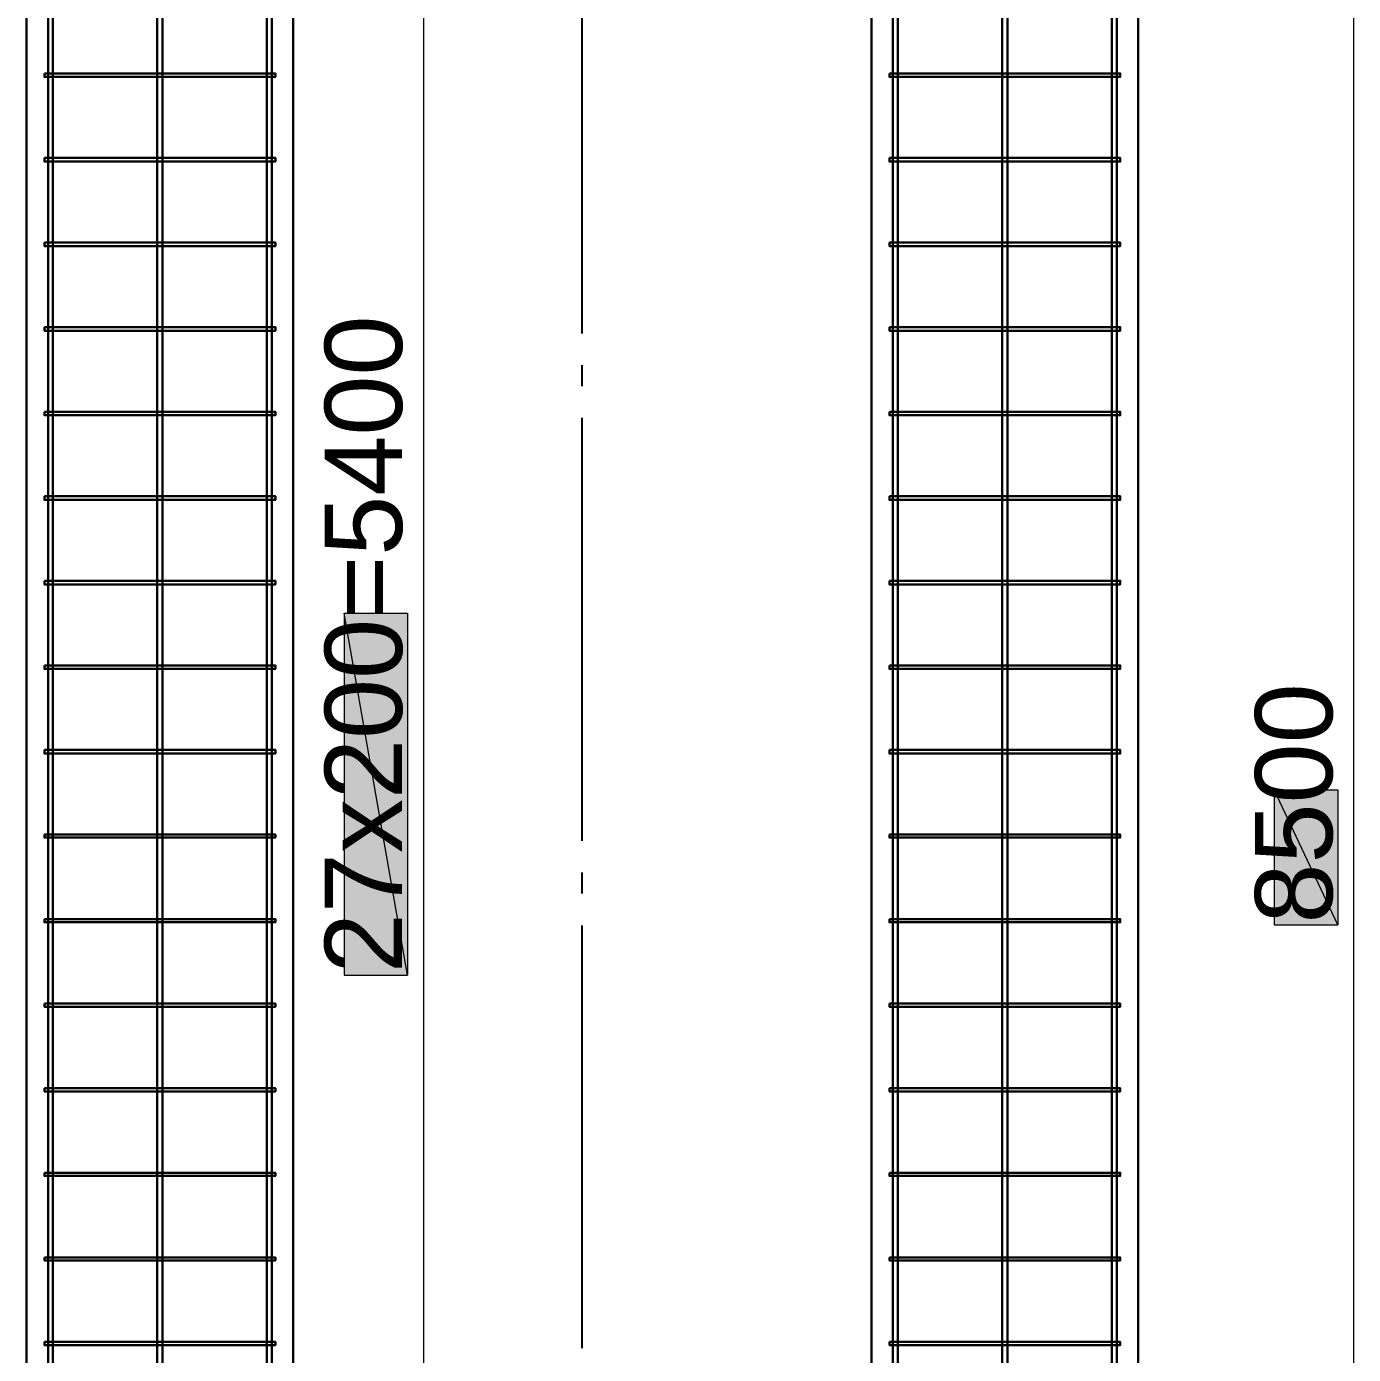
# Model space of a CAD drawing. Extents: x 0 to 430, y 0 to 297.
# Drawn here: x 173.2 to 236, y 131.3 to 194.1 of the extents above; entities that cross this region are included whole.
import ezdxf

# ---------------------------------------------------------------- set-up
doc = ezdxf.new("R2010")
doc.units = 0
doc.styles.add('TEYPDFCAD_TEXT', font='arial.ttf')

msp = doc.modelspace()

# ---------------------------------------------------------------- hatches: boundary and pattern name
at = {"true_color": 0xffffff}
h = msp.add_hatch(color=0, dxfattribs=at)
h.paths.add_polyline_path([(188.235, 149.246), (191.22, 149.246), (188.235, 166.37)])
h.paths.add_polyline_path([(191.22, 149.246), (188.235, 166.37), (191.22, 166.37)])
h = msp.add_hatch(color=0, dxfattribs=at)
h.paths.add_polyline_path([(232.22, 151.617), (235.225, 151.617), (232.22, 158.009)])
h.paths.add_polyline_path([(235.225, 151.617), (232.22, 158.009), (235.225, 158.009)])

# ---------------------------------------------------------------- linework, layer by layer
at = {"lineweight": 30}
for p, q in [((179.387, 70.824), (179.387, 246.062)), ((179.642, 246.062), (179.642, 70.824)), ((219.35, 70.824), (219.35, 246.168)), ((219.604, 246.168), (219.604, 70.824)), ((174.223, 70.824), (174.223, 244.623)), ((174.456, 244.623), (174.456, 70.824)), ((184.573, 70.824), (184.573, 244.623)), ((184.806, 244.623), (184.806, 70.824)), ((214.185, 70.824), (214.185, 244.729)), ((214.418, 244.729), (214.418, 70.824)), ((224.536, 70.824), (224.536, 244.729)), ((224.769, 244.729), (224.769, 70.824)), ((173.207, 239.818), (173.207, 69.808)), ((185.822, 239.818), (185.822, 69.808)), ((213.169, 239.818), (213.169, 69.808)), ((225.785, 69.808), (225.785, 239.818))]:
    msp.add_line(p, q, dxfattribs=at)
at = {"color": 7, "lineweight": 5}
for p, q in [((235.966, 241.808), (235.966, 67.818)), ((191.982, 213.804), (191.982, 101.812))]:
    msp.add_line(p, q, dxfattribs=at)
at = {"color": 7, "lineweight": 25}
for p, q in [((199.475, 199.602), (199.475, 179.599)), ((199.475, 178.096), (199.475, 177.101)), ((199.475, 175.599), (199.475, 155.596)), ((199.475, 154.093), (199.475, 153.099)), ((199.475, 151.596), (199.475, 131.593))]:
    msp.add_line(p, q, dxfattribs=at)
at = {"lineweight": 30}
for points in [[(174.054, 191.897), (184.976, 191.897), (184.976, 191.728), (174.054, 191.728)], [(214.016, 191.897), (224.938, 191.897), (224.938, 191.728), (214.016, 191.728)], [(174.054, 187.897), (184.976, 187.897), (184.976, 187.727), (174.054, 187.727)], [(214.016, 187.897), (224.938, 187.897), (224.938, 187.727), (214.016, 187.727)], [(174.054, 183.896), (184.976, 183.896), (184.976, 183.727), (174.054, 183.727)], [(214.016, 183.896), (224.938, 183.896), (224.938, 183.727), (214.016, 183.727)], [(174.054, 179.895), (184.976, 179.895), (184.976, 179.726), (174.054, 179.726)], [(214.016, 179.895), (224.938, 179.895), (224.938, 179.726), (214.016, 179.726)], [(174.054, 175.895), (184.976, 175.895), (184.976, 175.726), (174.054, 175.726)], [(214.016, 175.895), (224.938, 175.895), (224.938, 175.726), (214.016, 175.726)], [(174.054, 171.894), (184.976, 171.894), (184.976, 171.725), (174.054, 171.725)], [(214.016, 171.894), (224.938, 171.894), (224.938, 171.725), (214.016, 171.725)], [(174.054, 167.894), (184.976, 167.894), (184.976, 167.725), (174.054, 167.725)], [(214.016, 167.894), (224.938, 167.894), (224.938, 167.725), (214.016, 167.725)], [(174.054, 163.893), (184.976, 163.893), (184.976, 163.724), (174.054, 163.724)], [(214.016, 163.893), (224.938, 163.893), (224.938, 163.724), (214.016, 163.724)], [(174.054, 159.893), (184.976, 159.893), (184.976, 159.724), (174.054, 159.724)], [(214.016, 159.893), (224.938, 159.893), (224.938, 159.724), (214.016, 159.724)], [(174.054, 155.893), (184.976, 155.893), (184.976, 155.744), (174.054, 155.744)], [(214.016, 155.893), (224.938, 155.893), (224.938, 155.744), (214.016, 155.744)], [(174.054, 151.892), (184.976, 151.892), (184.976, 151.744), (174.054, 151.744)], [(214.016, 151.892), (224.938, 151.892), (224.938, 151.744), (214.016, 151.744)], [(174.054, 147.892), (184.976, 147.892), (184.976, 147.743), (174.054, 147.743)], [(214.016, 147.892), (224.938, 147.892), (224.938, 147.743), (214.016, 147.743)], [(174.054, 143.891), (184.976, 143.891), (184.976, 143.743), (174.054, 143.743)], [(214.016, 143.891), (224.938, 143.891), (224.938, 143.743), (214.016, 143.743)], [(174.054, 139.891), (184.976, 139.891), (184.976, 139.742), (174.054, 139.742)], [(214.016, 139.891), (224.938, 139.891), (224.938, 139.742), (214.016, 139.742)], [(174.054, 135.89), (184.976, 135.89), (184.976, 135.742), (174.054, 135.742)], [(214.016, 135.89), (224.938, 135.89), (224.938, 135.742), (214.016, 135.742)], [(174.054, 131.889), (184.976, 131.889), (184.976, 131.741), (174.054, 131.741)], [(214.016, 131.889), (224.938, 131.889), (224.938, 131.741), (214.016, 131.741)]]:
    msp.add_lwpolyline(points, close=True, dxfattribs=at)
at = {"color": 0, "lineweight": 0, "true_color": 0xffffff}
for points in [[(188.235, 149.246), (191.22, 149.246), (188.235, 166.37)], [(191.22, 149.246), (188.235, 166.37), (191.22, 166.37)], [(232.22, 151.617), (235.225, 151.617), (232.22, 158.009)], [(235.225, 151.617), (232.22, 158.009), (235.225, 158.009)]]:
    msp.add_lwpolyline(points, close=True, dxfattribs=at)

# ---------------------------------------------------------------- texts
at = {"color": 7, "style": 'TEYPDFCAD_TEXT'}
for s, height, p in [('27х200=5400', 3.65831, (190.966, 149.331)), ('8500', 3.6583, (234.971, 151.68))]:
    msp.add_text(s, height=height, rotation=90, dxfattribs=at).set_placement(p)

doc.saveas('drawing.dxf')
